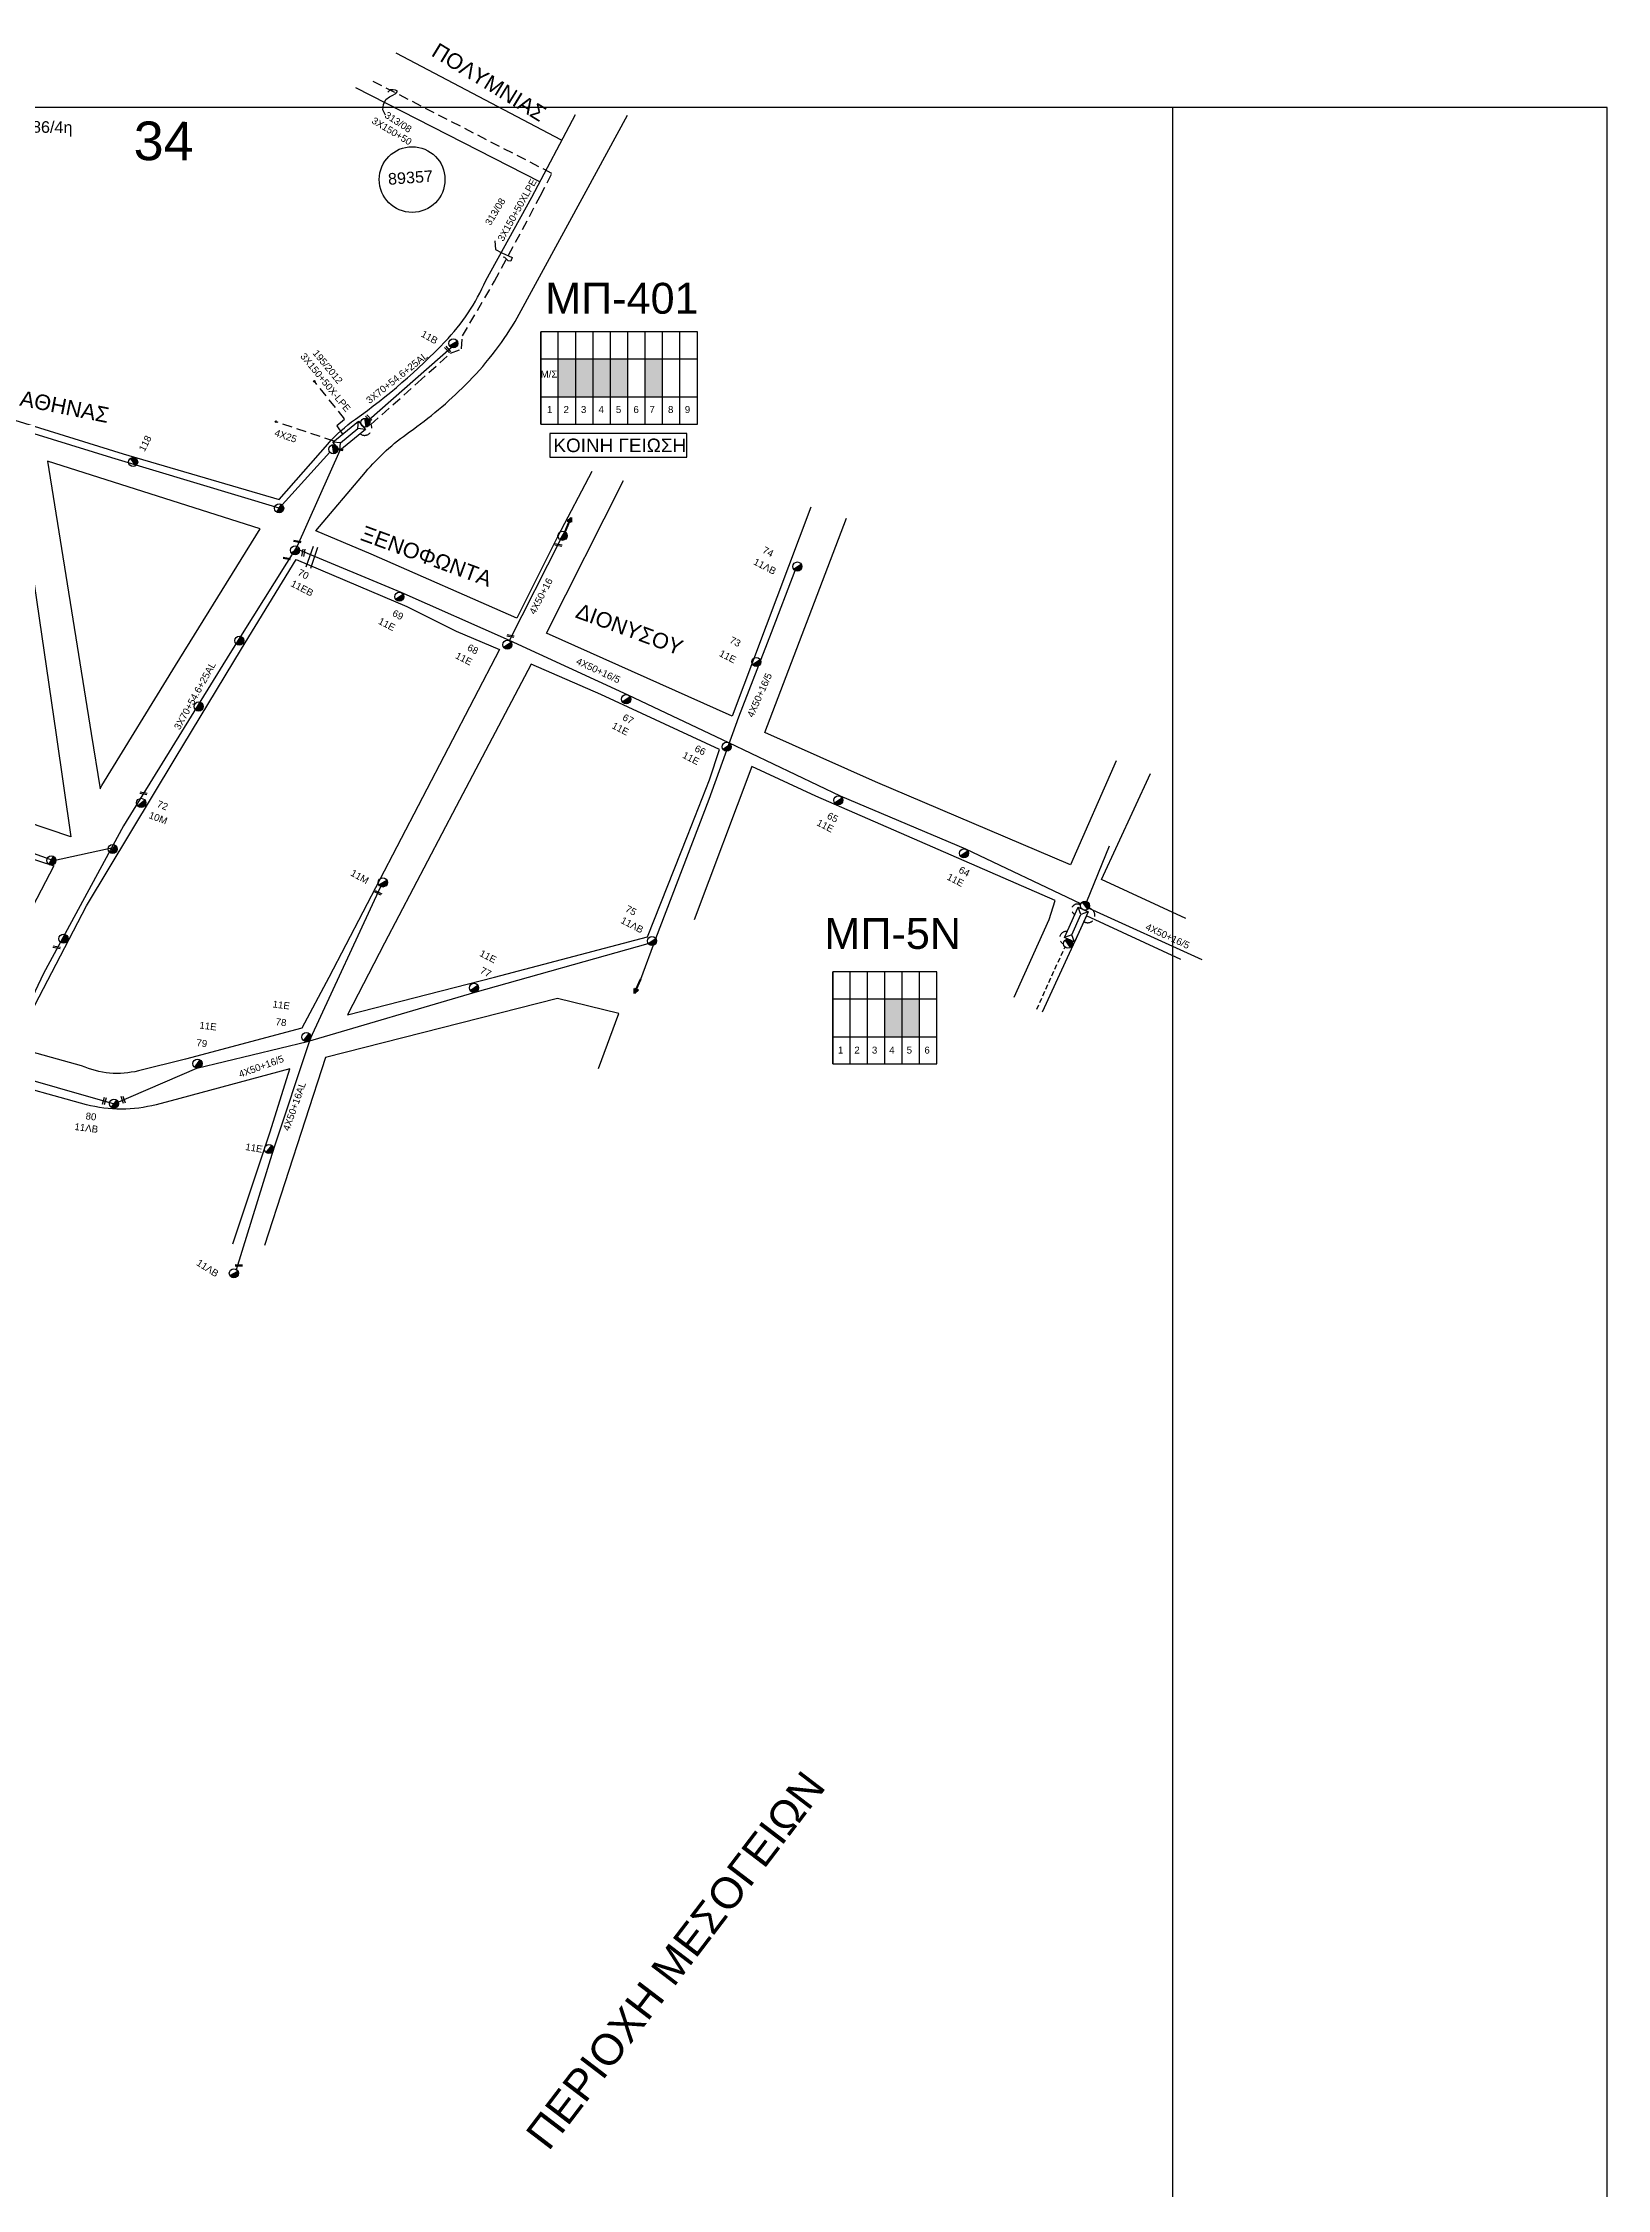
# Model space of a CAD drawing. Header units: millimetres. Extents: x 408 to 3042, y 742 to 1820.
# Drawn here: x 2637 to 3042, y 1264 to 1819 of the extents above; entities that cross this region are included whole.
import ezdxf
from ezdxf.enums import TextEntityAlignment as Align

# ---------------------------------------------------------------- set-up
doc = ezdxf.new("R2010")
doc.units = ezdxf.units.MM
doc.linetypes.add('DASHED', pattern=[19.05, 12.7, -6.35])
for name, color, linetype in [('Άγνωστα', 7, 'Continuous'), ('Ασφαλειοκιβώτια Χ.Τ 6 αναχωρήσεων', 7, 'Continuous'), ('Ασφαλειοκιβώτια Χ.Τ 9 αναχωρήσεων', 7, 'Continuous'), ('Γυμνά εναέρια ΧΤ και ΦΟΠ (3Φ)   4x50+16AL', 7, 'Continuous'), ('Επίτονοι', 7, 'Continuous'), ('Επιγραφές - Σχήματα', 7, 'Continuous'), ('Καλώδια ΧΤ   3x150AL+50XLPE', 7, 'DASHED'), ('Μηχανική τομή', 7, 'Continuous'), ('Στύλος ΦΜ', 7, 'Continuous'), ('Στύλος ΦΜ @ 1', 7, 'Continuous'), ('Συνδέσεις', 7, 'Continuous'), ('Συνεστραμμένα ΧΤ   3x70+54.6+25 AL', 7, 'SYN_LINE'), ('Τομή', 7, 'Continuous'), ('Υποσταθμός εναέριος 2 στύλων', 7, 'Continuous'), ('Υποσταθμός πόλεως', 7, 'Continuous'), ('Υπόβαθρο ΔΕΗ', 7, 'Continuous'), ('Υπόγεια καλώδια Παροχών ΧΤ   4x25', 7, 'DASHED')]:
    doc.layers.add(name, color=color, linetype=linetype)
doc.styles.add('arial', font='arial.ttf')
doc.styles.get("Standard").update_dxf_attribs({"font": 'arial.ttf'})
doc.linetypes.add('SYN_LINE', pattern='A,0.5,-0.0001,["/\\/\\/\\/",Standard,S=0.1,R=0,X=0,Y=-0.05],-0.25', length=0.7501)

# ---------------------------------------------------------------- blocks, each defined once
blk = doc.blocks.new('ΤΟΜΗ')
at = {"layer": 'Τομή', "ltscale": 40}
for p, q in [((-5.7, 0), (5.7, 0)), ((5.7, -2.3), (-5.7, -2.3))]:
    blk.add_line(p, q, dxfattribs=at)
blk = doc.blocks.new('ΜΗΧΑΝΙΚΗ ΤΟΜΗ')
at = {"layer": 'Μηχανική τομή', "ltscale": 40}
for p, q in [((-1.9, 0.8), (1.9, 0.8)), ((1.9, 0), (-1.9, 0))]:
    blk.add_line(p, q, dxfattribs=at)
blk = doc.blocks.new('ΥΠΑΡΧΩΝ ΤΣΙΜΕΝΤΕΝΙΟΣ ΣΤΥΛΟΣ')
at = {"layer": 'Στύλος ΦΜ'}
blk.add_hatch(color=7, dxfattribs=at).paths.add_polyline_path([(-1.3, -2.3, 0.574793), (2.6, 0, 0.268822), (1.3, 2.3)])
at = {"layer": 'Στύλος ΦΜ', "color": 7}
blk.add_line((-1.3, -2.3), (1.3, 2.3), dxfattribs=at)
blk.add_circle((0, 0), 2.62, dxfattribs=at)
at = {"layer": 'Στύλος ΦΜ', "flags": 4}
for tag, p in [('ΤΥΠΟΣ', (-4.9, 3)), ('ΑΡΙΘΜΟΣ', (-4.7, 8.1))]:
    blk.add_attdef(tag, p, '', height=4, dxfattribs=at)
blk = doc.blocks.new('ΥΠΟΣΤΑΘΜΟΣ ΕΝΑΕΡΙΟΣ ΕΠΙ 2 ΣΤΥΛΩΝ')
at = {"layer": 'Υποσταθμός εναέριος 2 στύλων', "linetype": 'Continuous'}
for points in [[(-12, -2.1, 0.574793), (-8.5, -0.1, 0.268822), (-9.6, 2)], [(9.7, -2.1, 0.574793), (13.2, -0.1, 0.268822), (12, 1.9)]]:
    blk.add_hatch(color=256, dxfattribs=at).paths.add_polyline_path(points)
for p, q in [((-12, -2.1), (-9.6, 2)), ((9.7, -2.1), (12, 1.9))]:
    blk.add_line(p, q, dxfattribs=at)
for centre in [(-10.8, -0.1), (10.8, -0.1)]:
    blk.add_circle(centre, 2.36, dxfattribs=at)
at = {"layer": 'Υποσταθμός πόλεως', "linetype": 'Continuous', "ltscale": 40}
blk.add_lwpolyline([(-8.6, 2.8), (8.6, 2.8), (8.6, -2.8), (-8.6, -2.8)], close=True, dxfattribs=at)
for points in [[(-5.8, 0), (-8.6, 2.8)], [(-8.6, -2.8), (-5.8, 0)], [(-5.8, 0), (5.8, 0)], [(5.8, 0), (8.6, 2.8)], [(8.6, -2.8), (5.8, 0)]]:
    blk.add_lwpolyline(points, dxfattribs=at)
at = {"layer": 'Υποσταθμός εναέριος 2 στύλων', "ltscale": 40, "flags": 1}
for tag, p in [('ΜΕΤΑΣΧΗΜΑΤΙΣΜΟΣ', (14.1, 2.5)), ('ΙΣΧΥΣ', (14.1, -0.3)), ('ΑΡΙΘΜΟΣ', (14.2, -3))]:
    blk.add_attdef(tag, p, '', height=1.8, dxfattribs=at)
blk = doc.blocks.new('ΕΠΙΤΟΝΟΣ')
at = {"layer": 'Επίτονοι', "lineweight": 40, "ltscale": 40}
blk.add_hatch(color=256, dxfattribs=at).paths.add_polyline_path([(-1.1, 6.5), (0, 9.1), (1.1, 6.5)])
for p, q in [((-1.1, 6.5), (0, 9.1)), ((1.1, 6.5), (-1.1, 6.5)), ((-1.1, 6.5), (0, 6.5)), ((0, 9.1), (1.1, 6.5)), ((0, 6.5), (0, 0))]:
    blk.add_line(p, q, dxfattribs=at)
blk = doc.blocks.new('ΑΣΦΑΛΕΙΟΚΙΒΩΤΙΟ ΥΠΟΣΤΑΘΜΟΥ 9 ΑΝΑΧΩΡΗΣΕΩΝ')
at = {"layer": 'Ασφαλειοκιβώτια Χ.Τ 9 αναχωρήσεων', "ltscale": 40}
for p, q in [((-23.8, 40.4), (24, 40.4)), ((-9.7, 40.4), (-9.7, -40.6)), ((9.9, 40.4), (9.9, -40.6)), ((-23.8, 31.4), (24, 31.4)), ((-23.8, 22.4), (24, 22.4)), ((-23.8, 13.4), (24, 13.4)), ((-23.8, 4.4), (24, 4.4)), ((-23.8, -4.6), (24, -4.6)), ((-23.8, -13.6), (24, -13.6)), ((-23.8, -22.6), (24, -22.6)), ((-23.8, -31.6), (24, -31.6))]:
    blk.add_line(p, q, dxfattribs=at)
at = {"layer": 'Ασφαλειοκιβώτια Χ.Τ 9 αναχωρήσεων'}
blk.add_lwpolyline([(-23.8, -40.6), (24, -40.6), (24, 40.4), (-23.8, 40.4)], close=True, dxfattribs=at)
for s, p in [('1', (-18.1, 37.3)), ('2', (-18.1, 28.7)), ('3', (-18.1, 19.7)), ('5', (-18.1, 1.6)), ('4', (-18.1, 10.6)), ('6', (-18.1, -7.5)), ('7', (-18.1, -15.8)), ('8', (-18.1, -25.4)), ('9', (-18.1, -34.1))]:
    blk.add_text(s, height=3.6, rotation=270, dxfattribs=at).set_placement(p)
at = {"layer": 'Ασφαλειοκιβώτια Χ.Τ 9 αναχωρήσεων', "ltscale": 40}
for tag, height, p in [('ΟΝΟΜΑ', 5, (-0.2, 44.3)), ('ΚΕΙΜΕΝΟ 1', 2, (17.1, 35.6)), ('ΚΕΙΜΕΝΟ 2', 2, (17.1, 26.9)), ('ΚΕΙΜΕΝΟ 3', 2, (17.1, 17.7)), ('ΚΕΙΜΕΝΟ 4', 2, (17.1, 8.7)), ('ΚΕΙΜΕΝΟ 5', 2, (17.1, -0.1)), ('ΚΕΙΜΕΝΟ 6', 2, (17.1, -9.1)), ('ΚΕΙΜΕΝΟ 7', 2, (17.1, -18.1)), ('ΚΕΙΜΕΝΟ 8', 2, (17.1, -26.9)), ('ΣΧ', 2, (-0.1, -42.6)), ('ΚΕΙΜΕΝΟ 9', 2, (17.1, -36))]:
    blk.add_attdef(tag, text='', height=height, dxfattribs=at).set_placement(p, align=Align.MIDDLE_CENTER)
blk = doc.blocks.new('ΑΣΦΑΛΕΙΟΚΙΒΩΤΙΟ ΥΠΟΣΤΑΘΜΟΥ 6 ΑΝΑΧΩΡΗΣΕΩΝ')
at = {"layer": 'Ασφαλειοκιβώτια Χ.Τ 6 αναχωρήσεων', "ltscale": 40}
for p, q in [((-23.9, 27), (23.9, 27)), ((-9.8, 27), (-9.8, -27)), ((9.8, 27), (9.8, -27)), ((-23.9, 18), (23.9, 18)), ((-23.9, 9), (23.9, 9)), ((-23.9, 0), (23.9, 0)), ((-23.9, -9), (23.9, -9)), ((-23.9, -18), (23.9, -18))]:
    blk.add_line(p, q, dxfattribs=at)
at = {"layer": 'Ασφαλειοκιβώτια Χ.Τ 6 αναχωρήσεων'}
blk.add_lwpolyline([(-23.9, -27), (23.9, -27), (23.9, 27), (-23.9, 27)], close=True, dxfattribs=at)
for s, p in [('1', (-18.5, 24.3)), ('2', (-18.5, 15.8)), ('3', (-18.5, 6.7)), ('4', (-18.5, -2.3)), ('5', (-18.5, -11.3)), ('6', (-18.5, -20.5))]:
    blk.add_text(s, height=3.6, rotation=270, dxfattribs=at).set_placement(p)
at = {"layer": 'Ασφαλειοκιβώτια Χ.Τ 6 αναχωρήσεων', "ltscale": 40}
for tag, height, p in [('ΟΝΟΜΑ', 5, (-0.3, 31.7)), ('ΚΕΙΜΕΝΟ 1', 2, (17, 22.4)), ('ΚΕΙΜΕΝΟ 2', 2, (17, 13.7)), ('ΚΕΙΜΕΝΟ 3', 2, (17, 4.3)), ('ΚΕΙΜΕΝΟ 4', 2, (17, -4.7)), ('ΚΕΙΜΕΝΟ 5', 2, (17, -13.5)), ('ΚΕΙΜΕΝΟ 6', 2, (17, -22.4)), ('ΣΧ', 2, (-0.2, -29.2))]:
    blk.add_attdef(tag, text='', height=height, dxfattribs=at).set_placement(p, align=Align.MIDDLE_CENTER)
blk = doc.blocks.new('_ΣΥΝΔΕΣΗ')
at = {"layer": 'Συνδέσεις', "linetype": 'SYN_LINE', "ltscale": 40}
blk.add_hatch(color=256, dxfattribs=at).paths.add_polyline_path([(0.5, 0, 1), (-0.5, 0, 1)])
at = {"layer": 'Συνδέσεις'}
blk.add_circle((0, 0), 0.5, dxfattribs=at)

msp = doc.modelspace()

# ---------------------------------------------------------------- hatches: boundary and pattern name
at = {"layer": 'Ασφαλειοκιβώτια Χ.Τ 9 αναχωρήσεων', "ltscale": 40}
for color, points in [(6, [(2775.31, 1737.61), (2770.81, 1737.61), (2770.81, 1727.79), (2775.31, 1727.79)]), (27, [(2779.81, 1737.61), (2775.31, 1737.61), (2775.31, 1727.79), (2779.81, 1727.79)]), (2, [(2784.31, 1737.61), (2779.81, 1737.61), (2779.81, 1727.79), (2784.31, 1727.79)]), (154, [(2784.31, 1727.79), (2788.81, 1727.79), (2788.81, 1737.61), (2784.31, 1737.61)]), (1, [(2797.81, 1737.61), (2793.31, 1737.61), (2793.31, 1727.79), (2797.81, 1727.79)]), (30, [(2859.85, 1571.82), (2855.35, 1571.82), (2855.35, 1561.99), (2859.85, 1561.99)]), (133, [(2859.85, 1561.99), (2864.35, 1561.99), (2864.35, 1571.82), (2859.85, 1571.82)])]:
    msp.add_hatch(color=color, dxfattribs=at).paths.add_polyline_path(points)

# ---------------------------------------------------------------- linework, layer by layer
at = {"layer": 'Άγνωστα', "color": 1, "linetype": 'DASHED', "ltscale": 0.2}
msp.add_lwpolyline([(2769.15, 1785.64), (2722.52, 1809.65)], dxfattribs=at)
msp.add_lwpolyline([(2719.41, 1718.16), (2719.8, 1717.98, 0.694262), (2719.8, 1717.98, 0.727649), (2722.28, 1720.61), (2734.46, 1731.5), (2742.86, 1739.06), (2745.7, 1740.17), (2746.01, 1743.55), (2754.27, 1757.74), (2766.13, 1779.79), (2769.15, 1785.64)], format="xyb", dxfattribs=at)
at = {"layer": 'Άγνωστα', "color": 30}
for points in [[(2758.13, 1664.62), (2771.36, 1690.73)], [(2906.12, 1596.45), (2876.37, 1610.6), (2843.84, 1624.32), (2814.93, 1638.19), (2788.91, 1650.51), (2758.13, 1664.62), (2730.09, 1677.09), (2703.81, 1688.06)], [(2792.19, 1576.95), (2796.03, 1587.48), (2809.87, 1623.57), (2817.52, 1644.87), (2826.01, 1666.76), (2832.16, 1682.77)], [(2626.15, 1553.14), (2655.74, 1544.66), (2677.22, 1553.89), (2705.82, 1560.79), (2749.28, 1573.56), (2794.06, 1586.2)]]:
    msp.add_lwpolyline(points, dxfattribs=at)
at = {"layer": 'Άγνωστα', "color": 133}
for points in [[(2907.68, 1597.04), (2913.5, 1611.5)], [(2908.18, 1595.31), (2937.45, 1581.99)]]:
    msp.add_lwpolyline(points, dxfattribs=at)
at = {"layer": 'Γυμνά εναέρια ΧΤ και ΦΟΠ (3Φ)   4x50+16AL', "color": 30, "ltscale": 40}
msp.add_lwpolyline([(2687.42, 1501.74), (2697.03, 1532.73), (2706.66, 1561.56), (2724.85, 1600.91)], dxfattribs=at)
at = {"layer": 'Επιγραφές - Σχήματα', "linetype": 'Continuous', "ltscale": 20}
msp.add_lwpolyline([(2726.05, 1800.74), (2725.35, 1802.14), (2725.55, 1803.54), (2726.15, 1804.84), (2727.05, 1805.53), (2727.75, 1805.83), (2728.75, 1806.33), (2729.15, 1806.93), (2728.65, 1807.23), (2728.05, 1807.33), (2727.25, 1807.33), (2726.65, 1806.73)], dxfattribs=at)
at = {"layer": 'Επιγραφές - Σχήματα'}
msp.add_lwpolyline([(433.97, 786.81), (2929.97, 786.81), (2929.97, 1802.72), (433.97, 1802.72)], close=True, dxfattribs=at)
at = {"layer": 'Επιγραφές - Σχήματα', "ltscale": 10}
msp.add_lwpolyline([(2929.97, 786.81), (3042.38, 786.81), (3042.38, 1802.72), (2929.97, 1802.72)], dxfattribs=at)
at = {"layer": 'Επιγραφές - Σχήματα'}
msp.add_lwpolyline([(2754.38, 1768.21), (2754.5, 1765.92), (2756.19, 1765.07), (2758.86, 1763.86), (2758.49, 1762.89), (2757.77, 1763.01), (2756.92, 1763.86), (2756.56, 1763.98)], dxfattribs=at)
at = {"layer": 'Επιγραφές - Σχήματα', "color": 190}
msp.add_lwpolyline([(2768.59, 1712.14), (2804.1, 1712.14), (2804.1, 1718.31), (2768.59, 1718.31)], close=True, dxfattribs=at)
at = {"layer": 'Επιγραφές - Σχήματα', "linetype": 'DASHED', "ltscale": 0.1}
msp.add_lwpolyline([(2894.67, 1569.16), (2901.96, 1585.17)], dxfattribs=at)
at = {"layer": 'Επιγραφές - Σχήματα'}
msp.add_circle((2732.94, 1784.05), 8.51, dxfattribs=at)
at = {"layer": 'Καλώδια ΧΤ   3x150AL+50XLPE', "color": 6, "linetype": 'DASHED', "ltscale": 0.2}
msp.add_lwpolyline([(2714.97, 1718.13), (2713.48, 1720.33), (2715.46, 1722.06), (2707.62, 1731.81)], dxfattribs=at)
at = {"layer": 'Καλώδια ΧΤ   3x150AL+50XLPE', "color": 30, "linetype": 'DASHED', "ltscale": 0.2}
msp.add_arc((2905.15, 1594.98), 1.41, 51.538, 245.8459, dxfattribs=at)
at = {"layer": 'Καλώδια ΧΤ   3x150AL+50XLPE', "color": 133, "linetype": 'DASHED', "ltscale": 0.2}
msp.add_arc((2907.88, 1593.45), 1.89, 236.5432, 81.0213, dxfattribs=at)
at = {"layer": 'Καλώδια ΧΤ   3x150AL+50XLPE', "color": 7, "linetype": 'DASHED', "ltscale": 0.2}
msp.add_arc((2902.32, 1587.59), 1.7, 81.195, 243.3724, dxfattribs=at)
at = {"layer": 'Συνεστραμμένα ΧΤ   3x70+54.6+25 AL', "color": 151, "ltscale": 20}
msp.add_lwpolyline([(2721.76, 1721.86), (2743.01, 1740.58)], dxfattribs=at)
at = {"layer": 'Συνεστραμμένα ΧΤ   3x70+54.6+25 AL', "color": 2, "ltscale": 20}
msp.add_lwpolyline([(2711.6, 1713.47), (2698.5, 1698.9), (2655.14, 1711.98), (2609, 1726.24), (2594.7, 1730.85)], dxfattribs=at)
at = {"layer": 'Συνεστραμμένα ΧΤ   3x70+54.6+25 AL', "color": 27, "linetype": 'SYN_LINE', "ltscale": 20}
for points in [[(2714.25, 1713.88), (2703.18, 1689.06), (2685.74, 1661.28), (2658.17, 1616.67), (2637.48, 1578.42), (2625.84, 1553.86), (2607.41, 1540.9)], [(2595.05, 1623.9), (2640.08, 1607.67), (2656.28, 1611.21)]]:
    msp.add_lwpolyline(points, dxfattribs=at)
at = {"layer": 'Υπόβαθρο ΔΕΗ'}
for points in [[(2771.63, 1794.25), (2728.79, 1816.81)], [(2766.05, 1783.49), (2718.39, 1807.81)], [(2598.75, 1723.99), (2630.07, 1713.67), (2640.8, 1640.21), (2644.6, 1613.76), (2597.75, 1629.61), (2574, 1636.88), (2592.24, 1701.54), (2598.75, 1723.99)], [(2652.57, 1627.14), (2671.64, 1658.2), (2693.59, 1693.59), (2638.55, 1711.1), (2649.81, 1640.54), (2652.15, 1626.25), (2652.57, 1627.14)], [(2836.22, 1699.19), (2815.82, 1645.04), (2767.76, 1666.53), (2787.7, 1706.12)], [(2915.25, 1633.52), (2903.47, 1606.51), (2852.93, 1628.08), (2824.26, 1640.83), (2845.4, 1696.35)], [(2793.85, 1587.89), (2804.21, 1614.08), (2809.94, 1628.55), (2812.54, 1636.39), (2781.78, 1650.63), (2763.79, 1658.57), (2744.36, 1621.7), (2725.77, 1586.29), (2716.18, 1567.65), (2754.25, 1577.43), (2793.85, 1587.89)], [(2888.83, 1572.3), (2897.9, 1592.39), (2899.46, 1597.33), (2837.45, 1624.36), (2820.87, 1632.04), (2806.01, 1592.32)], [(2933.28, 1592.69), (2911.48, 1602.72), (2924.12, 1630.17)], [(2600.59, 1619.15), (2640.15, 1606.29), (2618.12, 1564.11), (2606.46, 1541.82), (2572.92, 1551.07), (2588.04, 1587.57), (2600.59, 1619.15)], [(2932.03, 1582.05), (2907.6, 1593.35), (2896.07, 1568.41)], [(2781.24, 1553.76), (2786.5, 1568.06), (2770.55, 1571.95), (2710.47, 1556.63), (2694.69, 1507.92)]]:
    msp.add_lwpolyline(points, dxfattribs=at)
for points in [[(2620.51, 1801.58), (2607.37, 1754.98), (2600.57, 1730.9), (2658.12, 1713.03), (2698.48, 1701.16), (2711.12, 1715.55, -0.057758), (2718.25, 1721.99, 0.046609), (2741.45, 1742.04, 0.089771), (2751.99, 1757.92), (2763.91, 1779.54), (2775.25, 1800.89)], [(2779.5, 1708.42), (2770.55, 1691.5), (2760.04, 1670.46), (2722.35, 1687.03), (2707.97, 1693.11), (2720.85, 1708.29, -0.063707), (2732.23, 1718.67, 0.042698), (2746.77, 1730.87, 0.062115), (2759.63, 1747.33), (2778, 1781.07), (2788.7, 1800.74)], [(2629.66, 1559.37), (2648.61, 1595.94), (2671.54, 1634.09), (2688.74, 1662.49), (2702.94, 1685.67), (2731.55, 1673.43), (2744.33, 1667.08), (2755.54, 1662.33), (2728.97, 1611.22), (2711.34, 1577.34), (2704.4, 1564.2), (2674.24, 1556.21), (2662.08, 1553.18, -0.169257), (2647.36, 1554.52), (2629.66, 1559.37)], [(2686.52, 1508.36), (2696.17, 1537.39), (2701.25, 1553.69), (2672.75, 1545.98), (2666.67, 1544.41, -0.127333), (2648.58, 1544.41), (2624.99, 1550.9), (2613.2, 1527.93), (2598.42, 1493.26), (2583.49, 1457.17), (2561.77, 1404.82), (2539.84, 1352.09), (2532.4, 1333.92), (2516.24, 1300.94), (2516.24, 1296.39), (2492.73, 1252.66), (2452.66, 1184.88), (2432.4, 1148.96), (2414.37, 1118.67), (2451.35, 1096.85), (2465.59, 1088.46), (2471.84, 1098.93)]]:
    msp.add_lwpolyline(points, format="xyb", dxfattribs=at)
at = {"layer": 'Υπόγεια καλώδια Παροχών ΧΤ   4x25', "color": 2, "ltscale": 0.2}
msp.add_lwpolyline([(2712.73, 1716.28), (2697.7, 1721.32)], dxfattribs=at)

# ---------------------------------------------------------------- block references
at = {"layer": 'Ασφαλειοκιβώτια Χ.Τ 6 αναχωρήσεων', "xscale": 0.5, "yscale": 0.5, "zscale": 0.5, "rotation": 90}
msp.add_blockref('ΑΣΦΑΛΕΙΟΚΙΒΩΤΙΟ ΥΠΟΣΤΑΘΜΟΥ 6 ΑΝΑΧΩΡΗΣΕΩΝ', (2855.35, 1566.91), dxfattribs=at)
at = {"layer": 'Ασφαλειοκιβώτια Χ.Τ 9 αναχωρήσεων', "xscale": 0.5, "yscale": 0.5, "zscale": 0.5, "rotation": 90}
msp.add_blockref('ΑΣΦΑΛΕΙΟΚΙΒΩΤΙΟ ΥΠΟΣΤΑΘΜΟΥ 9 ΑΝΑΧΩΡΗΣΕΩΝ', (2786.5, 1732.64), dxfattribs=at)
at = {"layer": 'Επίτονοι', "xscale": 0.4499999999998181, "yscale": 0.4499999999998181, "zscale": 0.4499999999998181}
for p, rotation in [((2772.48, 1692.8), 336.7223688414299), ((2792.19, 1576.95), 155.8807226921788)]:
    msp.add_blockref('ΕΠΙΤΟΝΟΣ', p, dxfattribs=dict(at, rotation=rotation))
at = {"layer": 'Μηχανική τομή'}
for p, xscale, yscale, zscale, rotation in [((2742.27, 1740.14), 0.4999999999999999, 0.4999999999999999, 0.4999999999999999, 130.7145201206876), ((2721.85, 1722.4), 0.4999999999999999, 0.4999999999999999, 0.4999999999999999, 134.8630746183885), ((2714.16, 1714.33), 0.4999999999999999, 0.4999999999999999, 0.4999999999999999, 169.57116670519), ((2703.26, 1690.51), 0.4999999999999999, 0.4999999999999999, 0.4999999999999999, 169.57116670519), ((2700.52, 1686.1), 0.4999999999999999, 0.4999999999999999, 0.4999999999999999, 169.57116670519), ((2704.96, 1687.35), 0.4999999999999999, 0.4999999999999999, 0.4999999999999999, 79.15266749236326), ((2770.87, 1689.6), 0.4999999999999999, 0.4999999999999999, 0.4999999999999999, 169.57116670519), ((2758.45, 1666.02), 0.4999999999999999, 0.4999999999999999, 0.4999999999999999, 169.57116670519), ((2663.41, 1625.28), 0.4999999999999999, 0.4999999999999999, 0.4999999999999999, 169.57116670519), ((2724.2, 1599.49), 0.4999999999999996, 0.4999999999999996, 0.4999999999999996, 154.073174033667), ((2640.93, 1585.39), 0.4999999999999999, 0.4999999999999999, 0.4999999999999999, 169.1526674923633), ((2653.42, 1545.32), 0.4999999999999998, 0.4999999999999998, 0.4999999999999998, 74.38214262720936), ((2658.31, 1545.76), 0.4999999999999998, 0.4999999999999998, 0.4999999999999998, 108.1294924451244), ((2688.07, 1502.97), 0.4999999999999997, 0.4999999999999997, 0.4999999999999997, 178.9350780941211)]:
    msp.add_blockref('ΜΗΧΑΝΙΚΗ ΤΟΜΗ', p, dxfattribs=dict(at, xscale=xscale, yscale=yscale, zscale=zscale, rotation=rotation))
at = {"layer": 'Στύλος ΦΜ @ 1', "ltscale": 40}
ref = msp.add_blockref('ΥΠΑΡΧΩΝ ΤΣΙΜΕΝΤΕΝΙΟΣ ΣΤΥΛΟΣ', (2743.59, 1741.61), dxfattribs=dict(at, xscale=0.449999999999818, yscale=0.449999999999818, zscale=0.449999999999818, rotation=330.8455585968887))
ref.add_attrib('ΤΥΠΟΣ', '11B', (2735.05, 1743.52), dxfattribs={"layer": 'Στύλος ΦΜ', "height": 1.8, "rotation": 330.8456, "flags": 4})
ref = msp.add_blockref('ΥΠΑΡΧΩΝ ΤΣΙΜΕΝΤΕΝΙΟΣ ΣΤΥΛΟΣ', (2660.69, 1710.87), dxfattribs=dict(at, xscale=0.4499999999998181, yscale=0.4499999999998181, zscale=0.4499999999998181, rotation=63.42636141025659))
ref.add_attrib('ΤΥΠΟΣ', '118', (2663.66, 1713.43), dxfattribs={"layer": 'Στύλος ΦΜ', "height": 1.8, "rotation": 63.4264, "flags": 4})
at = {"layer": 'Στύλος ΦΜ @ 1', "ltscale": 40, "xscale": 0.4499999999998181, "yscale": 0.4499999999998181, "zscale": 0.4499999999998181}
for p in [(2698.5, 1698.9), (2771.89, 1691.78), (2688.22, 1664.64), (2677.64, 1647.57), (2639.49, 1607.67), (2655.42, 1610.64), (2642.66, 1587.4)]:
    msp.add_blockref('ΥΠΑΡΧΩΝ ΤΣΙΜΕΝΤΕΝΙΟΣ ΣΤΥΛΟΣ', p, dxfattribs=at)
at = {"layer": 'Στύλος ΦΜ @ 1', "ltscale": 40}
ref = msp.add_blockref('ΥΠΑΡΧΩΝ ΤΣΙΜΕΝΤΕΝΙΟΣ ΣΤΥΛΟΣ', (2702.64, 1688.02), dxfattribs=dict(at, xscale=0.4499999999998181, yscale=0.4499999999998181, zscale=0.4499999999998181, rotation=332.6844598665957))
ref.add_attrib('ΤΥΠΟΣ', '70', (2703.12, 1681.7), dxfattribs={"layer": 'Στύλος ΦΜ', "height": 1.8, "rotation": 332.6845, "flags": 4})
ref.add_attrib('ΑΡΙΘΜΟΣ', '11EB', (2701.32, 1678.83), dxfattribs={"layer": 'Στύλος ΦΜ', "height": 1.8, "rotation": 332.6845, "flags": 4})
ref = msp.add_blockref('ΥΠΑΡΧΩΝ ΤΣΙΜΕΝΤΕΝΙΟΣ ΣΤΥΛΟΣ', (2832.7, 1683.82), dxfattribs=dict(at, xscale=0.4499999999998181, yscale=0.4499999999998181, zscale=0.4499999999998181, rotation=332.6844598665957))
ref.add_attrib('ΤΥΠΟΣ', '74', (2823.47, 1687.5), dxfattribs={"layer": 'Στύλος ΦΜ', "height": 1.8, "rotation": 332.6845, "flags": 4})
ref.add_attrib('ΑΡΙΘΜΟΣ', '11ΛΒ', (2821.15, 1684.47), dxfattribs={"layer": 'Στύλος ΦΜ', "height": 1.8, "rotation": 332.6845, "flags": 4})
ref = msp.add_blockref('ΥΠΑΡΧΩΝ ΤΣΙΜΕΝΤΕΝΙΟΣ ΣΤΥΛΟΣ', (2729.62, 1676.01), dxfattribs=dict(at, xscale=0.4499999999998181, yscale=0.4499999999998181, zscale=0.4499999999998181, rotation=332.6844598665957))
ref.add_attrib('ΤΥΠΟΣ', '69', (2727.61, 1671.14), dxfattribs={"layer": 'Στύλος ΦΜ', "height": 1.8, "rotation": 332.6845, "flags": 4})
ref.add_attrib('ΑΡΙΘΜΟΣ', '11E', (2723.99, 1669.09), dxfattribs={"layer": 'Στύλος ΦΜ', "height": 1.8, "rotation": 332.6845, "flags": 4})
ref = msp.add_blockref('ΥΠΑΡΧΩΝ ΤΣΙΜΕΝΤΕΝΙΟΣ ΣΤΥΛΟΣ', (2757.59, 1663.57), dxfattribs=dict(at, xscale=0.4499999999998181, yscale=0.4499999999998181, zscale=0.4499999999998181, rotation=332.6844598665957))
ref.add_attrib('ΤΥΠΟΣ', '68', (2747.02, 1662.26), dxfattribs={"layer": 'Στύλος ΦΜ', "height": 1.8, "rotation": 332.6845, "flags": 4})
ref.add_attrib('ΑΡΙΘΜΟΣ', '11E', (2743.94, 1660.17), dxfattribs={"layer": 'Στύλος ΦΜ', "height": 1.8, "rotation": 332.6845, "flags": 4})
ref = msp.add_blockref('ΥΠΑΡΧΩΝ ΤΣΙΜΕΝΤΕΝΙΟΣ ΣΤΥΛΟΣ', (2822.07, 1659.1), dxfattribs=dict(at, xscale=0.4499999999998181, yscale=0.4499999999998181, zscale=0.4499999999998181, rotation=332.6844598665957))
ref.add_attrib('ΤΥΠΟΣ', '73', (2814.96, 1664.19), dxfattribs={"layer": 'Στύλος ΦΜ', "height": 1.8, "rotation": 332.6845, "flags": 4})
ref.add_attrib('ΑΡΙΘΜΟΣ', '11E', (2812.27, 1660.74), dxfattribs={"layer": 'Στύλος ΦΜ', "height": 1.8, "rotation": 332.6845, "flags": 4})
ref = msp.add_blockref('ΥΠΑΡΧΩΝ ΤΣΙΜΕΝΤΕΝΙΟΣ ΣΤΥΛΟΣ', (2788.37, 1649.46), dxfattribs=dict(at, xscale=0.4499999999998181, yscale=0.4499999999998181, zscale=0.4499999999998181, rotation=332.6844598665957))
ref.add_attrib('ΤΥΠΟΣ', '67', (2787.23, 1644.17), dxfattribs={"layer": 'Στύλος ΦΜ', "height": 1.8, "rotation": 332.6845, "flags": 4})
ref.add_attrib('ΑΡΙΘΜΟΣ', '11E', (2784.49, 1642.02), dxfattribs={"layer": 'Στύλος ΦΜ', "height": 1.8, "rotation": 332.6845, "flags": 4})
ref = msp.add_blockref('ΥΠΑΡΧΩΝ ΤΣΙΜΕΝΤΕΝΙΟΣ ΣΤΥΛΟΣ', (2814.42, 1637.13), dxfattribs=dict(at, xscale=0.4499999999998181, yscale=0.4499999999998181, zscale=0.4499999999998181, rotation=332.6844598665957))
ref.add_attrib('ΤΥΠΟΣ', '66', (2805.89, 1636.1), dxfattribs={"layer": 'Στύλος ΦΜ', "height": 1.8, "rotation": 332.6845, "flags": 4})
ref.add_attrib('ΑΡΙΘΜΟΣ', '11E', (2802.76, 1634.38), dxfattribs={"layer": 'Στύλος ΦΜ', "height": 1.8, "rotation": 332.6845, "flags": 4})
ref = msp.add_blockref('ΥΠΑΡΧΩΝ ΤΣΙΜΕΝΤΕΝΙΟΣ ΣΤΥΛΟΣ', (2662.78, 1622.6), dxfattribs=dict(at, xscale=0.4499999999998181, yscale=0.4499999999998181, zscale=0.4499999999998181, rotation=339.0915483305412))
ref.add_attrib('ΤΥΠΟΣ', '72', (2666.68, 1621.61), dxfattribs={"layer": 'Στύλος ΦΜ', "height": 1.8, "rotation": 339.0915, "flags": 4})
ref.add_attrib('ΑΡΙΘΜΟΣ', '10M', (2664.57, 1618.71), dxfattribs={"layer": 'Στύλος ΦΜ', "height": 1.8, "rotation": 339.0915, "flags": 4})
ref = msp.add_blockref('ΥΠΑΡΧΩΝ ΤΣΙΜΕΝΤΕΝΙΟΣ ΣΤΥΛΟΣ', (2843.3, 1623.28), dxfattribs=dict(at, xscale=0.4499999999998181, yscale=0.4499999999998181, zscale=0.4499999999998181, rotation=332.6844598665957))
ref.add_attrib('ΤΥΠΟΣ', '65', (2840.19, 1618.68), dxfattribs={"layer": 'Στύλος ΦΜ', "height": 1.8, "rotation": 332.6845, "flags": 4})
ref.add_attrib('ΑΡΙΘΜΟΣ', '11E', (2837.53, 1616.89), dxfattribs={"layer": 'Στύλος ΦΜ', "height": 1.8, "rotation": 332.6845, "flags": 4})
ref = msp.add_blockref('ΥΠΑΡΧΩΝ ΤΣΙΜΕΝΤΕΝΙΟΣ ΣΤΥΛΟΣ', (2875.83, 1609.55), dxfattribs=dict(at, xscale=0.4499999999998181, yscale=0.4499999999998181, zscale=0.4499999999998181, rotation=332.6844598665957))
ref.add_attrib('ΤΥΠΟΣ', '64', (2874.29, 1604.66), dxfattribs={"layer": 'Στύλος ΦΜ', "height": 1.8, "rotation": 332.6845, "flags": 4})
ref.add_attrib('ΑΡΙΘΜΟΣ', '11E', (2871.24, 1602.84), dxfattribs={"layer": 'Στύλος ΦΜ', "height": 1.8, "rotation": 332.6845, "flags": 4})
ref = msp.add_blockref('ΥΠΑΡΧΩΝ ΤΣΙΜΕΝΤΕΝΙΟΣ ΣΤΥΛΟΣ', (2725.35, 1601.98), dxfattribs=dict(at, xscale=0.449999999999818, yscale=0.449999999999818, zscale=0.449999999999818, rotation=330.8455585968887))
ref.add_attrib('ΤΥΠΟΣ', '11M', (2716.81, 1603.89), dxfattribs={"layer": 'Στύλος ΦΜ', "height": 1.8, "rotation": 330.8456, "flags": 4})
ref = msp.add_blockref('ΥΠΑΡΧΩΝ ΤΣΙΜΕΝΤΕΝΙΟΣ ΣΤΥΛΟΣ', (2795.04, 1586.84), dxfattribs=dict(at, xscale=0.4499999999998181, yscale=0.4499999999998181, zscale=0.4499999999998181, rotation=332.6844598665957))
ref.add_attrib('ΤΥΠΟΣ', '75', (2787.97, 1594.58), dxfattribs={"layer": 'Στύλος ΦΜ', "height": 1.8, "rotation": 332.6845, "flags": 4})
ref.add_attrib('ΑΡΙΘΜΟΣ', '11ΛΒ', (2786.77, 1591.58), dxfattribs={"layer": 'Στύλος ΦΜ', "height": 1.8, "rotation": 332.6845, "flags": 4})
ref = msp.add_blockref('ΥΠΑΡΧΩΝ ΤΣΙΜΕΝΤΕΝΙΟΣ ΣΤΥΛΟΣ', (2748.95, 1574.69), dxfattribs=dict(at, xscale=0.4499999999998181, yscale=0.4499999999998181, zscale=0.4499999999998181, rotation=332.6844598665957))
ref.add_attrib('ΤΥΠΟΣ', '77', (2750.36, 1578.61), dxfattribs={"layer": 'Στύλος ΦΜ', "height": 1.8, "rotation": 332.6845, "flags": 4})
ref.add_attrib('ΑΡΙΘΜΟΣ', '11E', (2750.21, 1583.04), dxfattribs={"layer": 'Στύλος ΦΜ', "height": 1.8, "rotation": 332.6845, "flags": 4})
ref = msp.add_blockref('ΥΠΑΡΧΩΝ ΤΣΙΜΕΝΤΕΝΙΟΣ ΣΤΥΛΟΣ', (2705.55, 1561.94), dxfattribs=dict(at, xscale=0.4499999999998181, yscale=0.4499999999998181, zscale=0.4499999999998181, rotation=352.8149075275898))
ref.add_attrib('ΤΥΠΟΣ', '78', (2697.5, 1565.06), dxfattribs={"layer": 'Στύλος ΦΜ', "height": 1.8, "rotation": 352.8149, "flags": 4})
ref.add_attrib('ΑΡΙΘΜΟΣ', '11E', (2696.73, 1569.63), dxfattribs={"layer": 'Στύλος ΦΜ', "height": 1.8, "rotation": 352.8149, "flags": 4})
ref = msp.add_blockref('ΥΠΑΡΧΩΝ ΤΣΙΜΕΝΤΕΝΙΟΣ ΣΤΥΛΟΣ', (2677.36, 1555.06), dxfattribs=dict(at, xscale=0.4499999999998181, yscale=0.4499999999998181, zscale=0.4499999999998181, rotation=352.8149075275898))
ref.add_attrib('ΤΥΠΟΣ', '79', (2676.99, 1559.64), dxfattribs={"layer": 'Στύλος ΦΜ', "height": 1.8, "rotation": 352.8149, "flags": 4})
ref.add_attrib('ΑΡΙΘΜΟΣ', '11E', (2677.78, 1564.17), dxfattribs={"layer": 'Στύλος ΦΜ', "height": 1.8, "rotation": 352.8149, "flags": 4})
ref = msp.add_blockref('ΥΠΑΡΧΩΝ ΤΣΙΜΕΝΤΕΝΙΟΣ ΣΤΥΛΟΣ', (2655.73, 1544.66), dxfattribs=dict(at, xscale=0.4499999999998181, yscale=0.4499999999998181, zscale=0.4499999999998181, rotation=352.8149075275898))
ref.add_attrib('ΤΥΠΟΣ', '80', (2648.28, 1540.65), dxfattribs={"layer": 'Στύλος ΦΜ', "height": 1.8, "rotation": 352.8149, "flags": 4})
ref.add_attrib('ΑΡΙΘΜΟΣ', '11ΛΒ', (2645.42, 1537.88), dxfattribs={"layer": 'Στύλος ΦΜ', "height": 1.8, "rotation": 352.8149, "flags": 4})
ref = msp.add_blockref('ΥΠΑΡΧΩΝ ΤΣΙΜΕΝΤΕΝΙΟΣ ΣΤΥΛΟΣ', (2695.87, 1532.92), dxfattribs=dict(at, xscale=0.4499999999998182, yscale=0.4499999999998182, zscale=0.4499999999998182, rotation=350.5539648754933))
ref.add_attrib('ΑΡΙΘΜΟΣ', '11E', (2689.65, 1532.7), dxfattribs={"layer": 'Στύλος ΦΜ', "height": 1.8, "rotation": 350.554, "flags": 4})
ref = msp.add_blockref('ΥΠΑΡΧΩΝ ΤΣΙΜΕΝΤΕΝΙΟΣ ΣΤΥΛΟΣ', (2686.78, 1500.75), dxfattribs=dict(at, xscale=0.4499999999998181, yscale=0.4499999999998181, zscale=0.4499999999998181, rotation=327.3602725665812))
ref.add_attrib('ΑΡΙΘΜΟΣ', '11ΛΒ', (2676.91, 1502.99), dxfattribs={"layer": 'Στύλος ΦΜ', "height": 1.8, "rotation": 327.3603, "flags": 4})
at = {"layer": 'Συνδέσεις', "xscale": 0.4, "yscale": 0.4, "zscale": 0.25}
for p in [(2707.62, 1731.82), (2707.62, 1731.82), (2697.7, 1721.32), (2697.7, 1721.32)]:
    msp.add_blockref('_ΣΥΝΔΕΣΗ', p, dxfattribs=at)
at = {"layer": 'Τομή', "xscale": 0.4999999999999988, "yscale": 0.4999999999999988, "zscale": 0.4999999999999988, "rotation": 250.9292041430517}
msp.add_blockref('ΤΟΜΗ', (2707.52, 1686.04), dxfattribs=at)
at = {"layer": 'Υποσταθμός εναέριος 2 στύλων'}
for p, xscale, yscale, zscale, rotation in [((2716.65, 1717.69), 0.4999999999999999, 0.4999999999999999, 0.4999999999999999, 39.64907795670929), ((2904.93, 1591.05), 0.5, 0.5, 0.5, 65.73513060534059)]:
    msp.add_blockref('ΥΠΟΣΤΑΘΜΟΣ ΕΝΑΕΡΙΟΣ ΕΠΙ 2 ΣΤΥΛΩΝ', p, dxfattribs=dict(at, xscale=xscale, yscale=yscale, zscale=zscale, rotation=rotation))

# ---------------------------------------------------------------- texts
at = {"ltscale": 40, "attachment_point": 1, "style": 'arial'}
for s, insert, char_height, width, rotation in [('ΠΟΛΥΜΝΙΑΣ', (2739.74, 1819.69), 4, 94.4586, 328.4737), ('ΦΒ-186/4η', (2624.66, 1799.36), 3, 94.4586, 359.1724), ('34', (2660.88, 1799.12), 10, 94.4586, 359.5391), ('AΘHNAΣ', (2631.9, 1729.47), 4, 94.4586, 348.7222), ('ΞΕΝΟΦΩΝΤΑ', (2720.68, 1694.53), 4, 94.4586, 339.8207), ('ΔIONΥΣOΥ', (2776.36, 1674.45), 4, 94.4586, 339.8207), ('ΠΕΡΙΟΧΗ ΜΕΣΟΓΕΙΩΝ', (2761.9, 1277.97), 8, 127.7861, 52.6597)]:
    msp.add_mtext(s, dxfattribs=dict(at, insert=insert, char_height=char_height, width=width, rotation=rotation))
at = {"ltscale": 40, "char_height": 8, "width": 46.4484, "attachment_point": 1, "style": 'arial'}
for s, insert in [('MΠ-401', (2767.38, 1757.31)), ('MΠ-5N', (2839.69, 1592.77))]:
    msp.add_mtext(s, dxfattribs=dict(at, insert=insert))
at = {"layer": 'Άγνωστα', "ltscale": 40, "attachment_point": 1, "style": 'arial'}
for s, insert, char_height, width, rotation in [('313/08', (2726.63, 1801.79), 1.8, 34.5395, 326.8928), ('3X150+50', (2723.22, 1800.36), 1.8, 34.5395, 328.7937), ('89357', (2726.59, 1785.69), 3, 34.5395, 3.9469), ('313/08', (2751.7, 1772.92), 1.8, 34.5395, 58.9391), ('3X150+50XLPE', (2754.95, 1768.77), 1.8, 34.5395, 60.84), ('  195/2012\\P3X150+50X-LPE', (2707.57, 1741.26), 1.8, 20.1231, 309.4155), ('Μ/Σ', (2766.2, 1734.55), 1.8, 34.5395, 0.2176), ('4X50+16', (2763.14, 1672.08), 1.8, 34.5395, 62.3239), ('4X50+16/5', (2775.98, 1660.29), 1.8, 34.5395, 335.1), ('4X50+16/5', (2819.59, 1645.29), 1.8, 34.5395, 65.9525), ('4X50+16/5', (2923.42, 1591.48), 1.8, 34.5395, 335.1), ('4X50+16/5', (2687.81, 1553.08), 1.8, 34.5395, 20.1387)]:
    msp.add_mtext(s, dxfattribs=dict(at, insert=insert, char_height=char_height, width=width, rotation=rotation))
at = {"layer": 'Γυμνά εναέρια ΧΤ και ΦΟΠ (3Φ)   4x50+16AL', "ltscale": 40, "insert": (2699.39, 1538.07), "char_height": 1.8, "width": 34.5395, "attachment_point": 1, "rotation": 70.5059, "style": 'arial'}
msp.add_mtext('4X50+16AL', dxfattribs=at)
at = {"layer": 'Επιγραφές - Σχήματα', "color": 190, "insert": (2769.54, 1716.96), "char_height": 3.5, "width": 35.1311, "attachment_point": 1}
msp.add_mtext('KOINH ΓΕΙΩΣΗ', dxfattribs=at)
at = {"layer": 'Συνεστραμμένα ΧΤ   3x70+54.6+25 AL', "ltscale": 20, "char_height": 1.8, "width": 34.5395, "attachment_point": 1, "style": 'arial'}
for insert, rotation in [((2720.8, 1727.29), 38.5857), ((2671.16, 1642.21), 61.1066)]:
    msp.add_mtext('3X70+54.6+25AL', dxfattribs=dict(at, insert=insert, rotation=rotation))
at = {"layer": 'Υπόγεια καλώδια Παροχών ΧΤ   4x25', "ltscale": 0.2, "insert": (2697.71, 1719.42), "char_height": 1.8, "width": 34.5395, "attachment_point": 1, "rotation": 341.638, "style": 'arial'}
msp.add_mtext('4X25', dxfattribs=at)

doc.saveas('drawing.dxf')
